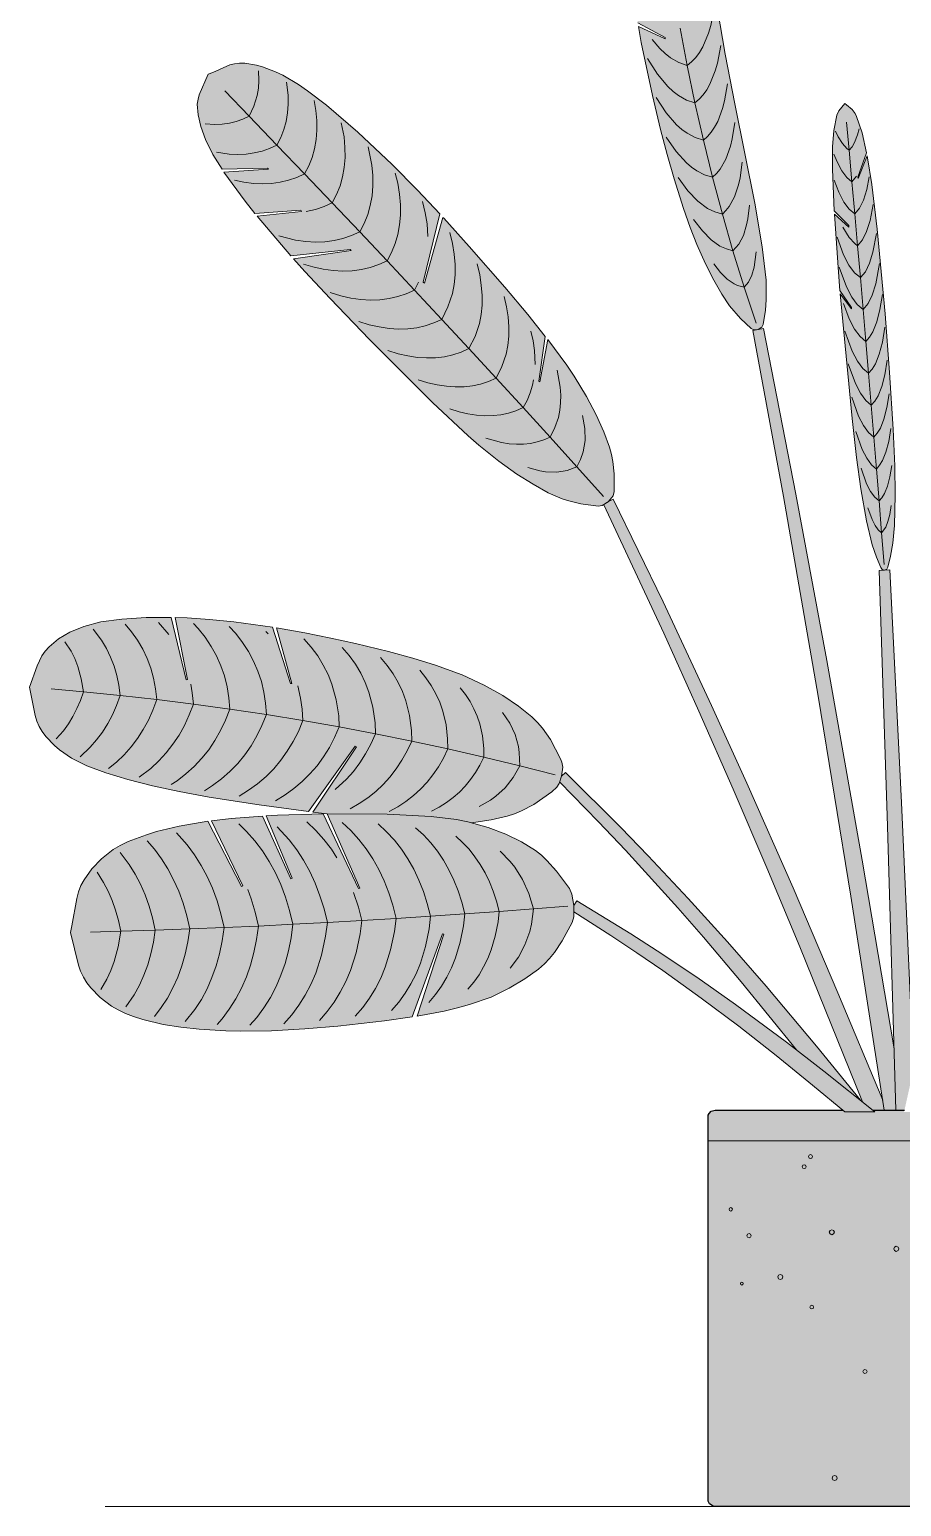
# Model space of a CAD drawing. Header units: millimetres. Extents: x -4 to 8794, y -6642 to 2653.
# Drawn here: x 5469 to 6437, y 0 to 1640 of the extents above; entities that cross this region are included whole.
import ezdxf

# ---------------------------------------------------------------- set-up
doc = ezdxf.new("R2010")
doc.units = ezdxf.units.MM
for name, color, linetype, lineweight, true_color in [('VEG-HOJAS', 117, 'Continuous', 18, 0x2e5e38), ('VEG-MACETA', 25, 'Continuous', 25, 0x745440), ('VEG-NERVIOS', 115, 'Continuous', 9, 0x528c5c), ('VEG-TEXTO', 47, 'Continuous', 18, 0x464646)]:
    doc.layers.add(name, color=color, linetype=linetype, lineweight=lineweight, true_color=true_color)
doc.layers.add('VEG-RELLENO', color=253, linetype='Continuous', true_color=0x96c896)

# ---------------------------------------------------------------- blocks, each defined once
blk = doc.blocks.new('VEG_Strelitzia_ALZADO')
at = {"layer": 'VEG-RELLENO', "true_color": 0x528f5a}
h = blk.add_hatch(color=93, dxfattribs=at)
h.dxf.hatch_style = 1
h.paths.add_polyline_path([(-282.5, 1913.2), (-268.4, 1905.2), (-262.9, 1899.9), (-257.8, 1891.4), (-253, 1880.9), (-248.3, 1868), (-243.7, 1851.8), (-234.4, 1807.4), (-201, 1612.3), (-190.4, 1557.1), (-167.9, 1447.1), (-159.7, 1398.6), (-155.6, 1361.4), (-155.3, 1339.6), (-156.3, 1328.1), (-158.8, 1312.3), (-160.2, 1309.2), (-164.3, 1306.6), (-169.2, 1306.2), (-172.2, 1307.8), (-184, 1318.9), (-196, 1332.9), (-204.6, 1345.8), (-213.5, 1361.4), (-222.7, 1379.7), (-232.3, 1401.1), (-239.8, 1419.9), (-247.3, 1441), (-257.7, 1473.8), (-265.4, 1500.9), (-272.8, 1528.8), (-281.8, 1566.3), (-294.1, 1625.4), (-297.3, 1643.1), (-267.6, 1629.2), (-267.7, 1630.8), (-298, 1647), (-306.7, 1704.4), (-311.2, 1746.8), (-313, 1770.3), (-314.3, 1799.1), (-314, 1835.8), (-312.5, 1855), (-310.1, 1870.4), (-306.9, 1882.9), (-303.1, 1893.3), (-301, 1897.6), (-296.1, 1903.5)])
at = {"layer": 'VEG-RELLENO', "true_color": 0x4f8956}
h = blk.add_hatch(color=105, dxfattribs=at)
h.dxf.hatch_style = 1
h.paths.add_polyline_path([(-775, 1590.1), (-755.9, 1598.5), (-746, 1601.8), (-740.5, 1602.5), (-734.5, 1602.3), (-721.6, 1600.1), (-707.8, 1595.9), (-692.4, 1588.9), (-683.9, 1584.2), (-674.8, 1578.5), (-654.7, 1564.2), (-626.8, 1541.6), (-596.5, 1514.6), (-557, 1476), (-518, 1435), (-536.2, 1359.2), (-535, 1358.3), (-514.5, 1431.2), (-499.2, 1414.5), (-445.8, 1353.7), (-420.3, 1323.3), (-400.8, 1299), (-407.9, 1249.5), (-406.7, 1248.7), (-398.1, 1295.5), (-377, 1267.1), (-368.8, 1254.9), (-355, 1232.3), (-344.1, 1211.8), (-335.7, 1193.1), (-329.4, 1176), (-327.3, 1167.9), (-325.8, 1160.3), (-324.4, 1146.5), (-324.2, 1126.7), (-325.5, 1122), (-330.9, 1115.5), (-337.6, 1111.2), (-342.2, 1110.5), (-361.4, 1113.2), (-374.7, 1116.3), (-382, 1118.7), (-397.5, 1125.4), (-414.2, 1134.8), (-432.5, 1146.2), (-452.4, 1160.5), (-474.4, 1178.1), (-486.3, 1188.5), (-526, 1225.8), (-595.8, 1295.7), (-639.5, 1341), (-667.7, 1371.2), (-680.3, 1385.1), (-616.5, 1394.3), (-617.3, 1395.6), (-683.3, 1388.6), (-720.9, 1432.6), (-671.5, 1437.7), (-672.3, 1439), (-723.3, 1435.6), (-742.8, 1460.7), (-757.6, 1481.5), (-708.3, 1484.6), (-709.1, 1485.9), (-759.6, 1484.6), (-769.8, 1501.1), (-774.3, 1509.6), (-778, 1517.5), (-783.2, 1531.9), (-786.2, 1545), (-787.2, 1557), (-786.4, 1562.4), (-785, 1567.3)])
at = {"layer": 'VEG-RELLENO', "true_color": 0x54925c}
h = blk.add_hatch(color=93, dxfattribs=at)
h.dxf.hatch_style = 1
h.paths.add_polyline_path([(-68, 1557.7), (-61.6, 1552.4), (-58.3, 1549), (-55.1, 1543.2), (-49, 1525.1), (-44, 1503), (-53.6, 1475.7), (-53.3, 1474.3), (-43.3, 1499.5), (-42.9, 1497.3), (-38.2, 1467.5), (-32.1, 1418), (-27.6, 1374.3), (-21.9, 1307.3), (-14.3, 1196.2), (-12.4, 1155.3), (-12, 1122.8), (-13, 1089.2), (-14.7, 1069.6), (-17.4, 1055.1), (-20.4, 1042.9), (-21.5, 1040.7), (-24, 1039.5), (-26.6, 1040.3), (-28, 1042.3), (-32.9, 1053.8), (-37.7, 1067.7), (-44.1, 1094.3), (-50.4, 1129.8), (-55.2, 1164.4), (-60.1, 1207.8), (-73.2, 1346.3), (-60.5, 1329.5), (-60.5, 1331), (-73.5, 1349.9), (-75.2, 1370.2), (-79.6, 1434.6), (-63.6, 1420.4), (-63.7, 1422), (-79.9, 1438.5), (-81.7, 1484.5), (-81.2, 1516.3), (-78.8, 1537), (-76, 1547.4), (-73.4, 1551.3)])
at = {"layer": 'VEG-RELLENO', "true_color": 0x8aad6d}
h = blk.add_hatch(color=63, dxfattribs=at)
h.dxf.hatch_style = 1
h.paths.add_polyline_path([(-24.2, 440), (-67.2, 714.6), (-97.7, 899.5), (-136.3, 1121.1), (-170.1, 1305.5), (-158.4, 1307.8), (-129.5, 1160.5), (-94.8, 976.2), (-61.7, 791.6), (-29.9, 606.7), (-13.4, 508.2), (-11.5, 440)])
h = blk.add_hatch(color=63, dxfattribs=at)
h.dxf.hatch_style = 1
h.paths.add_polyline_path([(-48.4, 449.2), (-130.2, 650.5), (-192, 796.2), (-230.2, 883.1), (-269.2, 969.6), (-335.9, 1112.1), (-332.8, 1114.6), (-325.5, 1118.2), (-283.7, 1032.8), (-242.9, 946.9), (-203, 860.6), (-163.9, 773.9), (-113, 657.8), (-51.2, 511.9), (-25.9, 450.9), (-24.2, 440), (-37.1, 440)])
h = blk.add_hatch(color=63, dxfattribs=at)
h.dxf.hatch_style = 1
h.paths.add_polyline_path([(-11.5, 440), (-20.6, 755.3), (-30, 1039.3), (-18, 1039.8), (-5.2, 781.7), (8.2, 485.1), (-1.8, 440)])
at = {"layer": 'VEG-RELLENO', "true_color": 0x4c8353}
h = blk.add_hatch(color=105, dxfattribs=at)
h.dxf.hatch_style = 1
h.paths.add_polyline_path([(-973.6, 909.6), (-962.7, 938.9), (-959.9, 944.4), (-956.3, 949.7), (-951.9, 954.5), (-941.3, 963.1), (-928.7, 970.7), (-921.4, 974.1), (-904.3, 979.7), (-883.1, 983.8), (-858, 986.3), (-844.2, 986.9), (-816.2, 987.1), (-799.7, 917.9), (-798.1, 918), (-811.8, 986.9), (-782.3, 985.5), (-765, 984.1), (-727.3, 979.6), (-703.6, 976.1), (-683.9, 913.6), (-682.3, 913.8), (-699.3, 975.4), (-667.7, 969.8), (-629.8, 962.1), (-593, 953.7), (-539.2, 939.2), (-514.9, 931.3), (-493, 923.2), (-480.2, 917.6), (-457.7, 906.1), (-438.8, 894.3), (-422.9, 882.4), (-409.5, 870.5), (-403.9, 864.2), (-399.2, 857.9), (-391.5, 845.5), (-382.2, 826.4), (-381.1, 820.8), (-382.7, 810.6), (-386.4, 800.6), (-390.1, 796.1), (-407.5, 783.3), (-420, 775.8), (-434.8, 769.1), (-443, 766.5), (-461, 762.4), (-482.7, 759), (-499.2, 762.5), (-512.9, 764.4), (-543.3, 767.1), (-593.4, 768.8), (-642.9, 768.8), (-658.9, 770.9), (-610.5, 843.5), (-611.9, 844.2), (-663.9, 771.6), (-737.3, 781.9), (-791.3, 790.6), (-837.1, 800), (-877, 810.5), (-899.8, 818.2), (-909.8, 822.2), (-918.8, 826.4), (-933.9, 835.2), (-945.8, 844.8), (-955.4, 855), (-959.5, 860.4), (-963, 866), (-965.6, 871.9), (-968.8, 884.3)])
at = {"layer": 'VEG-RELLENO', "true_color": 0x8aad6d}
h = blk.add_hatch(color=63, dxfattribs=at)
h.dxf.hatch_style = 1
h.paths.add_polyline_path([(-121.8, 507.1), (-197.2, 599), (-253.7, 664.5), (-311.8, 728.5), (-341.5, 759.9), (-385, 804.4), (-382.7, 810.6), (-378.4, 814.9), (-347.4, 784.5), (-301.6, 738.2), (-256.8, 691), (-212.8, 642.9), (-169.7, 594), (-127.4, 544.5), (-85.8, 494.4), (-50.8, 451.1)])
at = {"layer": 'VEG-RELLENO', "true_color": 0x5e9966}
h = blk.add_hatch(color=103, dxfattribs=at)
h.dxf.hatch_style = 1
h.paths.add_polyline_path([(-928.1, 637.1), (-921.1, 675), (-919.1, 682.3), (-916.4, 689.3), (-912.9, 695.8), (-904.2, 708), (-893.7, 719.1), (-887.5, 724.3), (-880.6, 729.2), (-872.8, 733.8), (-854.4, 742.1), (-832.4, 749.2), (-820.2, 752.3), (-793.9, 757.8), (-775.7, 760.7), (-738, 688.2), (-736.6, 688.9), (-771.5, 761.3), (-749.8, 763.9), (-715, 766.5), (-683.3, 696.7), (-681.9, 697.4), (-710.9, 766.7), (-679.9, 768.1), (-647.6, 768.8), (-608.3, 685.9), (-606.9, 686.6), (-642.9, 768.8), (-576.4, 768.5), (-527.6, 765.9), (-499.2, 762.5), (-486.7, 760), (-475, 757.1), (-453.9, 750.2), (-435.4, 742.1), (-419.2, 733.3), (-411.8, 728.4), (-398.9, 717.2), (-388.3, 705.3), (-373.9, 686.1), (-371.1, 679.9), (-369, 667.1), (-369, 654.7), (-370.8, 648.4), (-382, 627.9), (-390.7, 614.9), (-395.9, 608.5), (-401.8, 602.3), (-408.4, 596.5), (-423.4, 585.7), (-440.8, 575.3), (-461, 565.6), (-484.8, 557.1), (-498.3, 553.4), (-513.1, 550), (-542.9, 544.4), (-513.3, 635.3), (-514.8, 635.8), (-548.5, 543.5), (-579.5, 539), (-631.3, 533.1), (-667.8, 530.1), (-713.6, 527.9), (-739.5, 527.6), (-770.5, 528.7), (-792, 530.5), (-812.3, 533.1), (-836.8, 537.7), (-858, 543.8), (-867.1, 547.4), (-875.3, 551.3), (-882.6, 555.6), (-895.1, 565.1), (-905.4, 575.8), (-909.9, 581.5), (-913.8, 587.6), (-916.8, 594.2), (-921.1, 608.2)])
at = {"layer": 'VEG-RELLENO', "true_color": 0x8aad6d}
h = blk.add_hatch(color=63, dxfattribs=at)
h.dxf.hatch_style = 1
h.paths.add_polyline_path([(-90.3, 456.8), (-158.1, 511.7), (-199.6, 543.6), (-227.6, 564.4), (-270.1, 594.9), (-298.9, 614.6), (-327.9, 633.9), (-369.1, 660.1), (-369, 667.1), (-365.9, 672.3), (-335.8, 654.3), (-291.1, 626.4), (-247.1, 597.4), (-203.8, 567.5), (-161.1, 536.6), (-119, 504.9), (-77.5, 472.5), (-34.6, 438), (-68, 438)])
at = {"layer": 'VEG-RELLENO', "true_color": 0xc6c4be}
h = blk.add_hatch(color=9, dxfattribs=at)
h.dxf.hatch_style = 1
h.paths.add_polyline_path([(220, 7.2), (219.1, 4.2), (217.1, 1.8), (215.1, 0.6), (212, 0), (-212, 0), (-215.1, 0.6), (-217.7, 2.3), (-219.4, 4.9), (-220, 8), (-220, 432), (-219.4, 435.1), (-217.7, 437.7), (-215.1, 439.4), (-212, 440), (-70.4, 440), (-68, 438), (-34.6, 438), (-37.1, 440), (-1.8, 440), (-2.3, 438), (19.9, 438), (20.3, 440), (37.1, 440), (34.6, 438), (68, 438), (70.4, 440), (212, 440), (215.1, 439.4), (217.7, 437.7), (219.4, 435.1), (220, 432)])
at = {"layer": 'VEG-HOJAS'}
for points in [[(-229.5, 1780.1), (-201, 1612.3), (-190.4, 1557.1), (-167.9, 1447.1), (-159.7, 1398.6), (-155.6, 1361.4), (-155.3, 1339.6), (-156.3, 1328.1), (-158.8, 1312.3), (-160.2, 1309.2), (-164.3, 1306.6), (-169.2, 1306.2), (-172.2, 1307.8), (-184, 1318.9), (-196, 1332.9), (-204.6, 1345.8), (-213.5, 1361.4), (-222.7, 1379.7), (-232.3, 1401.1), (-239.8, 1419.9), (-247.3, 1441), (-257.7, 1473.8), (-265.4, 1500.9), (-272.8, 1528.8), (-281.8, 1566.3), (-294.1, 1625.4), (-297.3, 1643.1), (-267.6, 1629.2), (-267.7, 1630.8), (-298, 1647)], [(-24.2, 440), (-61.3, 677.6), (-97.7, 899.5), (-136.3, 1121.1), (-170.1, 1305.5), (-158.4, 1307.8), (-122.4, 1123.7), (-88.1, 939.3), (-48.8, 717.7), (-13.4, 508.2)], [(-332.8, 1114.6), (-325.5, 1118.2), (-270, 1004.2), (-216.2, 889.4), (-176.8, 802.9), (-125.6, 686.9), (-75.7, 570.4), (-25.9, 450.9)], [(-48.4, 449.2), (-118.1, 621.3), (-154.7, 708.9), (-192, 796.2), (-230.2, 883.1), (-269.2, 969.6), (-335.9, 1112.1)], [(-11.5, 440), (-20.6, 755.3), (-30, 1039.3), (-18, 1039.8), (-5.2, 781.7), (8.2, 485.1)], [(-642.9, 768.8), (-658.9, 770.9), (-610.5, 843.5), (-611.9, 844.2), (-663.9, 771.6), (-718.5, 779.1), (-774, 787.6), (-807.3, 793.6), (-837.1, 800), (-864.4, 806.9), (-888.8, 814.3), (-909.8, 822.2), (-926.8, 830.7), (-940.2, 839.9), (-945.8, 844.8), (-955.4, 855), (-959.5, 860.4), (-963, 866), (-965.6, 871.9), (-967.4, 878), (-973.6, 909.6), (-965, 933.1), (-959.9, 944.4), (-956.3, 949.7), (-951.9, 954.5), (-941.3, 963.1), (-928.7, 970.7), (-913.3, 977.1), (-894.2, 982), (-871, 985.2), (-844.2, 986.9), (-816.2, 987.1), (-799.7, 917.9), (-798.1, 918), (-811.8, 986.9), (-798.6, 986.5), (-773.6, 984.8), (-746.6, 982.1), (-703.6, 976.1), (-683.9, 913.6), (-682.3, 913.8), (-699.3, 975.4), (-667.7, 969.8), (-639.1, 964.1), (-611.5, 958), (-574.7, 949.1), (-547.9, 941.7), (-522.6, 933.9), (-493, 923.2), (-468.5, 911.9), (-447.9, 900.2), (-430.5, 888.4), (-415.8, 876.5), (-409.5, 870.5), (-403.9, 864.2), (-395, 851.6), (-383.8, 830.1), (-382.2, 826.4), (-381.1, 820.8), (-382.7, 810.6), (-385.5, 802.7), (-387.9, 798.5), (-393.3, 793.5), (-413.4, 779.5), (-427.1, 772.2), (-434.8, 769.1), (-443, 766.5), (-461, 762.4), (-482.7, 759)], [(-121.8, 507.1), (-183.3, 582.5), (-225.2, 631.9), (-253.7, 664.5), (-311.8, 728.5), (-341.5, 759.9), (-385, 804.4)], [(-382.7, 810.6), (-378.4, 814.9), (-316.8, 753.7), (-286.6, 722.5), (-242, 675), (-198.3, 626.7), (-155.5, 577.6), (-99.6, 511.1), (-50.8, 451.1)], [(-369, 667.1), (-365.9, 672.3), (-305.9, 635.8), (-276.4, 616.9), (-232.6, 587.6), (-189.5, 557.3), (-133, 515.6), (-91.3, 483.4), (-34.6, 438), (-68, 438), (-103.8, 467.9), (-144.4, 500.8), (-185.7, 533.1), (-227.6, 564.4), (-270.1, 594.9), (-298.9, 614.6), (-327.9, 633.9), (-369.1, 660.1)]]:
    blk.add_lwpolyline(points, dxfattribs=at)
for points in [[(-770.1, 1591.9), (-751.1, 1600.4), (-746, 1601.8), (-740.5, 1602.5), (-734.5, 1602.3), (-721.6, 1600.1), (-714.9, 1598.3), (-700.3, 1592.8), (-692.4, 1588.9), (-674.8, 1578.5), (-665, 1571.8), (-643.9, 1555.8), (-608.9, 1525.9), (-570.8, 1490), (-542.7, 1461.3), (-518, 1435), (-536.2, 1359.2), (-535, 1358.3), (-514.5, 1431.2), (-513.6, 1430.2), (-485.3, 1398.9), (-445.8, 1353.7), (-420.3, 1323.3), (-400.8, 1299), (-407.9, 1249.5), (-406.7, 1248.7), (-398.1, 1295.5), (-377, 1267.1), (-368.8, 1254.9), (-355, 1232.3), (-344.1, 1211.8), (-335.7, 1193.1), (-329.4, 1176), (-327.3, 1167.9), (-325.8, 1160.3), (-324.4, 1146.5), (-324.2, 1126.7), (-325.5, 1122), (-330.9, 1115.5), (-337.6, 1111.2), (-342.2, 1110.5), (-361.4, 1113.2), (-374.7, 1116.3), (-382, 1118.7), (-397.5, 1125.4), (-414.2, 1134.8), (-432.5, 1146.2), (-452.4, 1160.5), (-474.4, 1178.1), (-486.3, 1188.5), (-526, 1225.8), (-595.8, 1295.7), (-639.5, 1341), (-667.7, 1371.2), (-680.3, 1385.1), (-616.5, 1394.3), (-617.3, 1395.6), (-683.3, 1388.6), (-720.9, 1432.6), (-671.5, 1437.7), (-672.3, 1439), (-723.3, 1435.6), (-734.1, 1449.2), (-757.6, 1481.5), (-708.3, 1484.6), (-709.1, 1485.9), (-759.6, 1484.6), (-769.8, 1501.1), (-778, 1517.5), (-783.2, 1531.9), (-786.2, 1545), (-787.2, 1557), (-786.4, 1562.4), (-785, 1567.3), (-775, 1590.1)], [(-66.4, 1556.1), (-59.9, 1550.9), (-56.7, 1546.5), (-55.1, 1543.2), (-49, 1525.1), (-44, 1503), (-53.6, 1475.7), (-53.3, 1474.3), (-43.3, 1499.5), (-42.9, 1497.3), (-38.2, 1467.5), (-32.1, 1418), (-23.2, 1324.2), (-18.3, 1259), (-14.3, 1196.2), (-12.4, 1155.3), (-12, 1122.8), (-13, 1089.2), (-14.7, 1069.6), (-17.4, 1055.1), (-20.4, 1042.9), (-21.5, 1040.7), (-24, 1039.5), (-26.6, 1040.3), (-28, 1042.3), (-32.9, 1053.8), (-37.7, 1067.7), (-44.1, 1094.3), (-50.4, 1129.8), (-55.2, 1164.4), (-60.1, 1207.8), (-73.2, 1346.3), (-60.5, 1329.5), (-60.5, 1331), (-73.5, 1349.9), (-75.2, 1370.2), (-79.6, 1434.6), (-63.6, 1420.4), (-63.7, 1422), (-79.9, 1438.5), (-81.7, 1484.5), (-81.6, 1509.6), (-80.2, 1527.6), (-77.1, 1544.6), (-74.7, 1549.6), (-68, 1557.7)], [(-926.5, 644.5), (-921.1, 675), (-919.1, 682.3), (-916.4, 689.3), (-912.9, 695.8), (-904.2, 708), (-893.7, 719.1), (-880.6, 729.2), (-872.8, 733.8), (-864.1, 738.1), (-843.8, 745.8), (-832.4, 749.2), (-807.4, 755.2), (-775.7, 760.7), (-738, 688.2), (-736.6, 688.9), (-771.5, 761.3), (-749.8, 763.9), (-715, 766.5), (-683.3, 696.7), (-681.9, 697.4), (-710.9, 766.7), (-698, 767.4), (-647.6, 768.8), (-608.3, 685.9), (-606.9, 686.6), (-642.9, 768.8), (-576.4, 768.5), (-527.6, 765.9), (-499.2, 762.5), (-486.7, 760), (-464.1, 753.8), (-444.4, 746.3), (-427.1, 737.8), (-411.8, 728.4), (-405.1, 723), (-398.9, 717.2), (-388.3, 705.3), (-373.9, 686.1), (-371.1, 679.9), (-369, 667.1), (-369, 654.7), (-370.8, 648.4), (-382, 627.9), (-390.7, 614.9), (-395.9, 608.5), (-401.8, 602.3), (-408.4, 596.5), (-423.4, 585.7), (-440.8, 575.3), (-461, 565.6), (-484.8, 557.1), (-498.3, 553.4), (-513.1, 550), (-542.9, 544.4), (-513.3, 635.3), (-514.8, 635.8), (-548.5, 543.5), (-579.5, 539), (-631.3, 533.1), (-667.8, 530.1), (-704.7, 528.2), (-739.5, 527.6), (-755.4, 527.9), (-785, 529.8), (-805.7, 532.2), (-825, 535.2), (-847.9, 540.6), (-858, 543.8), (-867.1, 547.4), (-875.3, 551.3), (-882.6, 555.6), (-895.1, 565.1), (-905.4, 575.8), (-909.9, 581.5), (-913.8, 587.6), (-916.8, 594.2), (-919.2, 601), (-928.1, 637.1)]]:
    blk.add_lwpolyline(points, close=True, dxfattribs=at)
at = {"layer": 'VEG-MACETA'}
for points in [[(70.4, 440), (212, 440), (216.4, 438.7), (218.7, 436.4), (219.7, 434.3), (220, 8), (218.7, 3.6), (215.8, 0.9), (212, 0), (-214.3, 0.3), (-218.2, 2.9), (-219.7, 5.7), (-220, 8), (-219.7, 434.3), (-218.7, 436.4), (-216.4, 438.7), (-212, 440), (-70.4, 440)], [(-37.1, 440), (-1.8, 440)]]:
    blk.add_lwpolyline(points, dxfattribs=at)
at = {"layer": 'VEG-MACETA', "lineweight": 9}
blk.add_lwpolyline([(-220, 406), (220, 406)], dxfattribs=at)
for points in [[(-111.1, 377.2), (-111.7, 375.7), (-113.2, 375.1), (-114.7, 375.7), (-115.4, 377.2), (-114.7, 378.8), (-113.2, 379.4), (-111.7, 378.8)], [(-104.1, 388.4), (-104.7, 386.8), (-106.3, 386.2), (-107.8, 386.8), (-108.5, 388.4), (-107.8, 389.9), (-106.3, 390.6), (-104.7, 389.9)], [(-192.8, 329.9), (-193.4, 328.5), (-194.7, 328), (-196.1, 328.5), (-196.6, 329.9), (-196.1, 331.2), (-194.7, 331.8), (-193.4, 331.2)], [(-172, 300.5), (-172.7, 298.9), (-174.4, 298.2), (-176.1, 298.9), (-176.8, 300.5), (-176.1, 302.2), (-174.4, 302.9), (-172.7, 302.2)], [(-79.6, 304.5), (-80.5, 302.5), (-82.4, 301.6), (-84.4, 302.5), (-85.3, 304.5), (-84.4, 306.4), (-82.4, 307.3), (-80.5, 306.4)], [(-8.1, 286), (-8.9, 284), (-10.9, 283.1), (-12.9, 284), (-13.7, 286), (-12.9, 288), (-10.9, 288.8), (-8.9, 288)], [(-180.8, 247.4), (-181.2, 246.3), (-182.3, 245.8), (-183.4, 246.3), (-183.9, 247.4), (-183.4, 248.5), (-182.3, 248.9), (-181.2, 248.5)], [(-137, 254.9), (-137.8, 252.9), (-139.8, 252.1), (-141.7, 252.9), (-142.6, 254.9), (-141.7, 256.9), (-139.8, 257.7), (-137.8, 256.9)], [(-102.8, 221.4), (-103.4, 219.9), (-104.8, 219.3), (-106.3, 219.9), (-106.9, 221.4), (-106.3, 222.8), (-104.8, 223.4), (-103.4, 222.8)], [(-43.3, 149.8), (-44, 148.2), (-45.7, 147.5), (-47.3, 148.2), (-48, 149.8), (-47.3, 151.5), (-45.7, 152.2), (-44, 151.5)], [(-76.7, 31.5), (-77.5, 29.5), (-79.5, 28.7), (-81.5, 29.5), (-82.3, 31.5), (-81.5, 33.5), (-79.5, 34.3), (-77.5, 33.5)]]:
    blk.add_lwpolyline(points, close=True, dxfattribs=at)
at = {"layer": 'VEG-NERVIOS'}
for points in [[(-243.2, 1599.8), (-238.3, 1603.8), (-233.7, 1608.6), (-229.6, 1614.2), (-225.9, 1620.5), (-219.5, 1635.5), (-216.9, 1644.2), (-212.7, 1663.8)], [(-243.2, 1599.8), (-251, 1641.4)], [(-243.2, 1599.8), (-252.5, 1603.1), (-261.6, 1608.3), (-267.6, 1613), (-273.5, 1618.7), (-281.9, 1628.8)], [(-234.6, 1558.3), (-243.8, 1561.4), (-252.9, 1566.3), (-258.9, 1570.9), (-264.8, 1576.4), (-276.3, 1590.1), (-287.4, 1607.7)], [(-234.6, 1558.3), (-229.8, 1562.3), (-225.4, 1567.2), (-221.5, 1572.7), (-217.9, 1579), (-212, 1593.9), (-209.5, 1602.5), (-205.8, 1621.8)], [(-729.7, 1543.5), (-724.5, 1554.6), (-720.8, 1566.3), (-719.4, 1574.5), (-718.8, 1583), (-719.1, 1593.8)], [(-234.6, 1558.3), (-243.2, 1599.8)], [(-698.8, 1511.5), (-694.5, 1519.9), (-691.1, 1528.6), (-688.6, 1537.6), (-687, 1547.1), (-686.2, 1556.8), (-686.4, 1567), (-688, 1581.2)], [(-225.2, 1517), (-220.6, 1521), (-216.4, 1525.8), (-212.7, 1531.3), (-209.3, 1537.5), (-203.8, 1552.2), (-201.6, 1560.6), (-198.3, 1579.5)], [(-729.7, 1543.5), (-756.8, 1571.5)], [(-668.1, 1479.5), (-663.5, 1488.4), (-659.8, 1497.7), (-657, 1507.4), (-655.3, 1517.5), (-654.4, 1527.9), (-654.6, 1538.8), (-655.6, 1550), (-657.5, 1560.8)], [(-225.2, 1517), (-234.2, 1519.8), (-243.2, 1524.5), (-249.1, 1528.8), (-255, 1534), (-266.5, 1547.3), (-277.7, 1564.2)], [(-225.2, 1517), (-234.6, 1558.3)], [(-729.7, 1543.5), (-736.7, 1540.2), (-744, 1537.6), (-751.6, 1535.7), (-759.5, 1534.6), (-767.6, 1534.3), (-778.4, 1535)], [(-698.8, 1511.5), (-729.7, 1543.5)], [(-637.4, 1447.4), (-632.6, 1456.6), (-628.7, 1466.2), (-625.9, 1476.3), (-624, 1486.7), (-623.1, 1497.6), (-623.2, 1508.8), (-624.3, 1520.5), (-627.3, 1536.3)], [(-215, 1475.8), (-210.7, 1479.8), (-206.7, 1484.5), (-200.1, 1495.9), (-195, 1510.1), (-193.1, 1518.3), (-190.3, 1536.6)], [(-63.3, 1505.9), (-65.9, 1507.7), (-70.8, 1513), (-75.5, 1520.6), (-78.4, 1526.9)], [(-63.3, 1505.9), (-66.2, 1536.9)], [(-63.3, 1505.9), (-60.1, 1509.5), (-57.2, 1514.3), (-54, 1522.7), (-52.2, 1529.4)], [(-698.8, 1511.5), (-706.9, 1507.8), (-715.3, 1504.8), (-724, 1502.7), (-733, 1501.5), (-742.3, 1501.1), (-752, 1501.5), (-765.9, 1503.6)], [(-668.1, 1479.5), (-698.8, 1511.5)], [(-606.9, 1415.1), (-601.9, 1424.5), (-598, 1434.3), (-595.1, 1444.5), (-593.1, 1455), (-592.2, 1466.1), (-592.3, 1477.5), (-593.3, 1489.3), (-597.3, 1509.5)], [(-215, 1475.8), (-223.8, 1478.4), (-232.5, 1482.8), (-238.3, 1486.8), (-244, 1491.7), (-255.3, 1504.2), (-266.4, 1520.3)], [(-215, 1475.8), (-225.2, 1517)], [(-204, 1434.9), (-200.1, 1438.7), (-196.5, 1443.2), (-190.5, 1454), (-186, 1467.4), (-184.3, 1475.1), (-182, 1492.3)], [(-60.2, 1470.5), (-65.9, 1475.3), (-71.4, 1482.7), (-76.7, 1492.8), (-80.2, 1501.5)], [(-60.2, 1470.5), (-63.3, 1505.9)], [(-668.1, 1479.5), (-676.8, 1475.5), (-685.8, 1472.3), (-695.1, 1470.1), (-704.7, 1468.8), (-714.7, 1468.4), (-725, 1468.9), (-735.6, 1470.3), (-746, 1472.5)], [(-637.4, 1447.4), (-668.1, 1479.5)], [(-576.4, 1382.8), (-571.4, 1392.2), (-567.5, 1402), (-564.5, 1412.1), (-562.5, 1422.7), (-561.6, 1433.7), (-561.6, 1445.2), (-562.6, 1457), (-564.7, 1469.3), (-567.3, 1480.4)], [(-204, 1434.9), (-215, 1475.8)], [(-60.2, 1470.5), (-55, 1476.8)], [(-57, 1435.1), (-51.8, 1441.3), (-47.4, 1450.2), (-43.7, 1462), (-40.9, 1476.2)], [(-204, 1434.9), (-212.3, 1437.2), (-220.6, 1441.1), (-231.5, 1449.3), (-242.3, 1460.8), (-253, 1475.6)], [(-57, 1435.1), (-63.2, 1440.2), (-69, 1448.2), (-74.7, 1459), (-79.9, 1472.4)], [(-57, 1435.1), (-60.2, 1470.5)], [(-637.4, 1447.4), (-646.4, 1443.2), (-655.8, 1440), (-666.2, 1437.6)], [(-606.9, 1415.1), (-637.4, 1447.4)], [(-531.1, 1409.9), (-532.1, 1423.9), (-534.1, 1436.1), (-537.1, 1448.7)], [(-192.3, 1394.2), (-185.8, 1401.6), (-180.7, 1411.2), (-177.1, 1423), (-175.7, 1429.7), (-174.1, 1444.9)], [(-53.9, 1399.7), (-48.5, 1406.1), (-43.9, 1415.4), (-40.1, 1427.6), (-36.7, 1445.4)], [(-192.3, 1394.2), (-199.6, 1396.1), (-206.9, 1399.3), (-216.6, 1406.3), (-226.3, 1416.2), (-236, 1428.9)], [(-192.3, 1394.2), (-204, 1434.9)], [(-53.9, 1399.7), (-57, 1435.1)], [(-606.9, 1415.1), (-616, 1410.9), (-625.5, 1407.7), (-635.3, 1405.4), (-645.5, 1404.1), (-656, 1403.7), (-666.8, 1404.3), (-678, 1405.9), (-696.8, 1410.5)], [(-576.4, 1382.8), (-606.9, 1415.1)], [(-515.7, 1317.9), (-508.9, 1331.8), (-503.9, 1346.5), (-502, 1356.8), (-501, 1367.5), (-500.9, 1378.7), (-501.9, 1390.2), (-503.8, 1402.2), (-506.7, 1414.5)], [(-53.9, 1399.7), (-57.1, 1402), (-63.4, 1408.8), (-70.2, 1420.3)], [(-50.8, 1364.3), (-45.3, 1370.8), (-40.7, 1380.2), (-36.8, 1392.6), (-32.9, 1413.4)], [(-179.8, 1353.7), (-192.3, 1394.2)], [(-50.8, 1364.3), (-57.3, 1369.7), (-63.5, 1378.1), (-69.4, 1389.5), (-76.7, 1409.2)], [(-50.8, 1364.3), (-53.9, 1399.7)], [(-576.4, 1382.8), (-585.6, 1378.7), (-595.1, 1375.4), (-604.9, 1373.2), (-615.1, 1371.9), (-625.6, 1371.6), (-636.4, 1372.2), (-647.6, 1373.8), (-659.1, 1376.3), (-669.2, 1379.3)], [(-546, 1350.4), (-576.4, 1382.8)], [(-485.5, 1285.4), (-478.8, 1298.9), (-474, 1313.2), (-472, 1323.2), (-471, 1333.7), (-470.9, 1344.6), (-471.8, 1355.9), (-473.6, 1367.5), (-476.4, 1379.6)], [(-179.8, 1353.7), (-187.3, 1355.6), (-191, 1357.4), (-198.6, 1362.6), (-206.2, 1369.9), (-213.7, 1379.5)], [(-179.8, 1353.7), (-175, 1359.4), (-171.2, 1366.9), (-168.6, 1376), (-166.7, 1392.8)], [(-47.8, 1328.9), (-42.3, 1335.4), (-37.6, 1344.8), (-33.7, 1357.2), (-29.5, 1380.1)], [(-47.8, 1328.9), (-54.2, 1334.3), (-60.4, 1342.7), (-66.3, 1354.2), (-74.3, 1375.8)], [(-47.8, 1328.9), (-50.8, 1364.3)], [(-546, 1350.4), (-555.1, 1346.3), (-564.6, 1343.2), (-574.3, 1341), (-584.4, 1339.7), (-594.8, 1339.4), (-605.6, 1340), (-616.6, 1341.6), (-628, 1344.2), (-639.7, 1347.7)], [(-546, 1350.4), (-541.4, 1359.1)], [(-515.7, 1317.9), (-546, 1350.4)], [(-166.7, 1313.8), (-179.8, 1353.7)], [(-44.7, 1293.5), (-40.6, 1298.1), (-36.9, 1304.2), (-32.6, 1315.1), (-29.1, 1328.8), (-26.4, 1345.5)], [(-455.4, 1252.7), (-448.9, 1265.7), (-444.2, 1279.4), (-442.3, 1289.1), (-441.3, 1299.2), (-441.2, 1309.7), (-442, 1320.6), (-443.7, 1331.8), (-446.4, 1343.4)], [(-44.7, 1293.5), (-51.1, 1298.9), (-57.3, 1307.2), (-63.1, 1318.6), (-69.5, 1335.6)], [(-44.7, 1293.5), (-47.8, 1328.9)], [(-515.7, 1317.9), (-524.7, 1313.9), (-534, 1310.8), (-543.6, 1308.7), (-553.5, 1307.5), (-563.8, 1307.2), (-574.3, 1307.9), (-585.2, 1309.5), (-596.4, 1312), (-607.9, 1315.5)], [(-485.5, 1285.4), (-515.7, 1317.9)], [(-412, 1267.9), (-412.6, 1283.5), (-414.2, 1294), (-416.7, 1304.9)], [(-41.7, 1258.1), (-48, 1263.4), (-54.1, 1271.6), (-59.8, 1282.8), (-67.9, 1305)], [(-41.7, 1258.1), (-37.7, 1262.6), (-34, 1268.6), (-29.8, 1279.3), (-26.4, 1292.8), (-23.7, 1309.2)], [(-485.5, 1285.4), (-494.3, 1281.5), (-503.4, 1278.5), (-512.8, 1276.4), (-522.5, 1275.3), (-532.5, 1275.1), (-542.8, 1275.7), (-553.4, 1277.3), (-564.3, 1279.8), (-575.5, 1283.2)], [(-455.4, 1252.7), (-485.5, 1285.4)], [(-41.7, 1258.1), (-44.7, 1293.5)], [(-38.8, 1222.7), (-44.9, 1227.8), (-50.8, 1235.9), (-56.4, 1246.8), (-64.3, 1268.5)], [(-38.8, 1222.7), (-34.8, 1227.1), (-31.2, 1233), (-27.1, 1243.4), (-23.7, 1256.5), (-21.1, 1272.5)], [(-455.4, 1252.7), (-463.9, 1249), (-472.6, 1246.1), (-481.7, 1244.2), (-491, 1243.1), (-500.7, 1242.9), (-510.6, 1243.6), (-520.8, 1245.2), (-531.3, 1247.6), (-542.1, 1250.9)], [(-425.4, 1220), (-455.4, 1252.7)], [(-425.4, 1220), (-421, 1227.9), (-417.5, 1236.3), (-414.8, 1245), (-413.7, 1250.8)], [(-395.5, 1187.1), (-390.1, 1197.7), (-386.2, 1209), (-384.5, 1217), (-383.7, 1225.2), (-383.5, 1233.8), (-384.1, 1242.7), (-387.6, 1261.5)], [(-38.8, 1222.7), (-41.7, 1258.1)], [(-35.9, 1187.3), (-41.8, 1192.2), (-47.4, 1200), (-52.8, 1210.5), (-60.4, 1231.4)], [(-35.9, 1187.3), (-32, 1191.5), (-28.5, 1197.2), (-24.6, 1207.2), (-21.3, 1219.9), (-18.8, 1235.3)], [(-425.4, 1220), (-433.3, 1216.5), (-441.6, 1213.8), (-450, 1212), (-458.8, 1211.1), (-467.8, 1210.9), (-477.1, 1211.6), (-486.7, 1213.1), (-496.5, 1215.4), (-506.6, 1218.5)], [(-395.5, 1187.1), (-425.4, 1220)], [(-35.9, 1187.3), (-38.8, 1222.7)], [(-365.7, 1154.2), (-361.5, 1162.3), (-358.5, 1170.9), (-356.5, 1183.3), (-356.9, 1196.7), (-359.5, 1211.1)], [(-395.5, 1187.1), (-402.5, 1184.1), (-409.7, 1181.8), (-417.1, 1180.2), (-424.8, 1179.4), (-432.7, 1179.3), (-440.8, 1179.9), (-449.2, 1181.3), (-466.7, 1186.1)], [(-365.7, 1154.2), (-395.5, 1187.1)], [(-33, 1151.8), (-38.5, 1156.5), (-43.8, 1163.8), (-48.8, 1173.6), (-55.9, 1193.3)], [(-33, 1151.8), (-35.9, 1187.3)], [(-33, 1151.8), (-29.4, 1155.9), (-26.1, 1161.1), (-22.4, 1170.5), (-19.3, 1182.4), (-17, 1196.8)], [(-365.7, 1154.2), (-376.5, 1150.2), (-388.1, 1148.4), (-400.4, 1148.8), (-406.8, 1149.8), (-420.1, 1153.6)], [(-336.2, 1121.4), (-365.7, 1154.2)], [(-30.1, 1116.4), (-34.9, 1120.5), (-39.6, 1126.9), (-44, 1135.5), (-50.1, 1152.7)], [(-30.1, 1116.4), (-33, 1151.8)], [(-30.1, 1116.4), (-26.9, 1119.9), (-24.1, 1124.6), (-20.8, 1132.8), (-18.1, 1143.2), (-16, 1155.8)], [(-27.3, 1081), (-30.1, 1116.4)], [(-27.3, 1081), (-31, 1084.1), (-34.5, 1089), (-37.8, 1095.6), (-42.6, 1108.8)], [(-27.3, 1081), (-22.7, 1087.2), (-20.2, 1093.5), (-18.1, 1101.4), (-16.5, 1111.1)], [(-24.5, 1045.9), (-27.3, 1081)], [(-873, 900.5), (-874.4, 911.7), (-876.7, 922.5), (-879.7, 932.9), (-883.5, 942.8), (-888.2, 952.4), (-893.7, 961.6), (-903, 973.8)], [(-832.3, 895.9), (-833.6, 907.9), (-835.9, 919.5), (-839, 930.6), (-843, 941.4), (-847.8, 951.7), (-853.6, 961.6), (-860.3, 971), (-867.5, 979.7)], [(-818.9, 968), (-830.2, 981.4)], [(-751, 885.2), (-752.1, 897.9), (-754.2, 910.1), (-757.1, 922), (-761.1, 933.4), (-765.9, 944.3), (-771.7, 954.9), (-778.5, 965), (-786.2, 974.7), (-791.6, 980.3)], [(-710.4, 879.1), (-711.4, 891.8), (-713.3, 904.1), (-716.1, 916), (-719.9, 927.4), (-724.7, 938.5), (-730.3, 949.1), (-737, 959.3), (-744.6, 969.1), (-751.8, 976.9)], [(-708.6, 968.7), (-711.1, 971.4)], [(-913.8, 904.5), (-916.2, 919), (-920, 932.7), (-923.4, 941.3), (-927.5, 949.6), (-934.3, 960.1)], [(-629.6, 865.4), (-630.2, 877.8), (-633, 895.7), (-637.7, 912.8), (-642, 923.7), (-647.3, 934.2), (-653.5, 944.3), (-660.7, 954), (-668.9, 963.3)], [(-589.3, 857.8), (-589.8, 869.9), (-592.3, 887.4), (-596.6, 904.1), (-600.7, 914.8), (-605.7, 925.1), (-611.7, 935.1), (-618.6, 944.6), (-626.4, 953.8)], [(-549.1, 849.7), (-549.4, 861.4), (-551.6, 878.2), (-555.6, 894.4), (-559.4, 904.7), (-564.1, 914.7), (-569.7, 924.4), (-576.2, 933.7), (-583.7, 942.6)], [(-509, 841.1), (-509.2, 852.1), (-511, 867.9), (-514.6, 883.1), (-518, 892.8), (-522.3, 902.2), (-527.4, 911.3), (-533.4, 920.1), (-540.2, 928.6)], [(-913.8, 904.5), (-949.7, 907.7)], [(-913.8, 904.5), (-917.1, 894.9), (-920.9, 885.8), (-925.3, 877.1), (-930.3, 868.9), (-936, 861.2), (-944.1, 852.1)], [(-873, 900.5), (-913.8, 904.5)], [(-791.6, 890.8), (-792.9, 903.3), (-794.6, 912.8)], [(-670, 872.5), (-670.8, 885.1), (-672.5, 897.3), (-675.7, 910.9)], [(-469, 832), (-469.1, 841.6), (-470.5, 855.5), (-473.4, 868.8), (-476.3, 877.4), (-480, 885.7), (-484.3, 893.7), (-489.4, 901.5), (-495.3, 909)], [(-873, 900.5), (-876.9, 889.4), (-881.4, 879), (-886.6, 869.1), (-892.5, 859.8), (-899, 851), (-906.2, 842.8), (-917.4, 832.4)], [(-832.3, 895.9), (-836.5, 884.1), (-841.5, 873), (-847.2, 862.5), (-853.6, 852.6), (-860.7, 843.3), (-868.5, 834.6), (-877, 826.5), (-885.8, 819.4)], [(-832.3, 895.9), (-873, 900.5)], [(-791.6, 890.8), (-796.2, 878.7), (-801.5, 867.2), (-807.5, 856.3), (-814.3, 846.2), (-821.8, 836.6), (-830, 827.7), (-838.9, 819.4), (-851.8, 809.5)], [(-791.6, 890.8), (-832.3, 895.9)], [(-751, 885.2), (-791.6, 890.8)], [(-751, 885.2), (-755.8, 872.9), (-761.3, 861.4), (-767.6, 850.4), (-774.6, 840.2), (-782.3, 830.6), (-790.7, 821.7), (-799.9, 813.4), (-809.7, 805.7), (-816.3, 801.4)], [(-710.4, 879.1), (-715.4, 866.9), (-721.1, 855.4), (-727.5, 844.5), (-734.6, 834.4), (-742.4, 824.9), (-751, 816), (-760.2, 807.8), (-770.2, 800.3), (-779.3, 794.4)], [(-710.4, 879.1), (-751, 885.2)], [(-670, 872.5), (-675, 860.5), (-680.8, 849.1), (-687.3, 838.4), (-694.5, 828.4), (-702.4, 819.1), (-710.9, 810.4), (-720.2, 802.4), (-730.2, 795.1), (-740.9, 788.4)], [(-670, 872.5), (-710.4, 879.1)], [(-629.6, 865.4), (-670, 872.5)], [(-429.2, 822.4), (-429.6, 836.9), (-430.6, 843.9), (-434.3, 857.2), (-440.2, 869.8), (-448.4, 881.5)], [(-629.6, 865.4), (-634.7, 853.6), (-640.5, 842.5), (-647, 832.1), (-654.2, 822.4), (-662.1, 813.3), (-670.7, 804.9), (-679.9, 797.1), (-689.8, 790), (-700.4, 783.5)], [(-589.3, 857.8), (-594.4, 846.4), (-600.3, 835.6), (-606.7, 825.5), (-613.9, 816.1), (-621.7, 807.3), (-634.2, 795.9)], [(-589.3, 857.8), (-629.6, 865.4)], [(-549.1, 849.7), (-589.3, 857.8)], [(-549.1, 849.7), (-554.2, 838.8), (-559.9, 828.5), (-566.3, 818.8), (-573.3, 809.8), (-580.9, 801.5), (-589.1, 793.8), (-598, 786.7), (-607.5, 780.3), (-617.6, 774.5)], [(-509, 841.1), (-513.9, 830.9), (-519.4, 821.3), (-525.5, 812.4), (-532.1, 804), (-539.4, 796.3), (-547.2, 789.2), (-555.6, 782.7), (-564.6, 776.8), (-574.2, 771.5)], [(-509, 841.1), (-549.1, 849.7)], [(-469, 832), (-509, 841.1)], [(-469, 832), (-473.4, 823.1), (-478.4, 814.8), (-483.8, 807), (-489.7, 799.8), (-496.2, 793.1), (-503.1, 787), (-510.6, 781.4), (-518.5, 776.3), (-527, 771.8)], [(-429.2, 822.4), (-436.5, 809.4), (-445.3, 798), (-455.7, 788.4), (-461.5, 784.2), (-474.2, 777)], [(-429.2, 822.4), (-469, 832)], [(-389.8, 812.4), (-429.2, 822.4)], [(-681, 646.3), (-684.7, 661.7), (-689.2, 676.4), (-694.4, 690.4), (-700.5, 703.6), (-707.3, 716.1), (-714.9, 728), (-723.3, 739), (-732.5, 749.4), (-741.2, 757.9)], [(-642.8, 648.3), (-646.5, 663.6), (-651, 678.1), (-656.3, 691.9), (-662.4, 705.1), (-669.2, 717.5), (-676.8, 729.1), (-685.1, 740.1), (-698.7, 754.6)], [(-632.1, 720.3), (-638.3, 729.8), (-646.6, 740.6), (-655.6, 750.6), (-665.4, 760)], [(-566.4, 652.8), (-570.1, 667.4), (-574.5, 681.3), (-579.7, 694.6), (-585.6, 707.1), (-592.3, 719), (-599.6, 730.1), (-607.8, 740.6), (-616.6, 750.3), (-626.2, 759.4)], [(-528.2, 655.2), (-531.8, 669.3), (-536.1, 682.7), (-541.2, 695.4), (-546.9, 707.5), (-553.4, 718.9), (-560.5, 729.6), (-568.4, 739.6), (-577, 749), (-586.2, 757.7)], [(-795.7, 641.2), (-799, 655.9), (-803.1, 669.9), (-807.9, 683.2), (-813.5, 695.8), (-819.9, 707.8), (-827, 719.1), (-834.8, 729.7), (-842.8, 739)], [(-757.4, 642.8), (-761, 658), (-765.3, 672.5), (-770.3, 686.3), (-776.2, 699.4), (-782.8, 711.7), (-790.2, 723.4), (-798.4, 734.4), (-810.3, 747.7)], [(-490, 657.8), (-493.5, 671), (-497.6, 683.5), (-502.3, 695.5), (-507.8, 706.7), (-513.9, 717.4), (-520.6, 727.4), (-528, 736.8), (-536.1, 745.5), (-544.8, 753.6)], [(-451.8, 660.6), (-454.9, 672.1), (-458.6, 683.1), (-462.8, 693.5), (-467.6, 703.4), (-473, 712.7), (-478.9, 721.4), (-485.4, 729.6), (-492.6, 737.2), (-500.2, 744.3)], [(-833.9, 639.8), (-837, 653.5), (-840.8, 666.6), (-845.2, 679.1), (-850.4, 690.9), (-856.3, 702.1), (-862.9, 712.7), (-873, 725.9)], [(-413.7, 663.5), (-418.9, 680.7), (-425.9, 696.2), (-434.6, 709.9), (-439.6, 716.2), (-451, 727.4)], [(-872.2, 638.6), (-874.8, 650.6), (-878, 662), (-881.9, 672.8), (-886.4, 683.1), (-891.5, 692.9), (-898.6, 704.2)], [(-719.2, 644.4), (-722.9, 659.9), (-727.3, 674.6), (-731.1, 684.9)], [(-604.6, 650.4), (-608.3, 665.5), (-613.6, 681.8)], [(-490, 657.8), (-491.5, 644.8), (-495.2, 626.4), (-500.4, 609), (-504.9, 598.1), (-510.1, 587.7), (-516, 577.8), (-522.7, 568.4), (-530.2, 559.6)], [(-490, 657.8), (-528.2, 655.2)], [(-451.8, 660.6), (-490, 657.8)], [(-451.8, 660.6), (-453.1, 649.2), (-456.3, 633), (-460.8, 617.8), (-464.7, 608.2), (-469.2, 599), (-474.3, 590.4), (-480.2, 582.1), (-486.6, 574.4)], [(-413.7, 663.5), (-451.8, 660.6)], [(-413.7, 663.5), (-416.1, 646.4), (-418, 638.4), (-423.3, 623.4), (-430.6, 609.7), (-439.9, 597.5)], [(-375.8, 666.6), (-413.7, 663.5)], [(-833.9, 639.8), (-872.2, 638.6)], [(-833.9, 639.8), (-836, 626.5), (-838.7, 613.7), (-842.2, 601.5), (-846.5, 589.8), (-851.5, 578.7), (-857.3, 568.2), (-866.6, 554.6)], [(-795.7, 641.2), (-797.8, 626.9), (-800.7, 613.2), (-804.4, 600.1), (-808.9, 587.6), (-814.3, 575.8), (-820.4, 564.5), (-827.3, 553.8), (-834.6, 544.1)], [(-795.7, 641.2), (-833.9, 639.8)], [(-757.4, 642.8), (-759.6, 627.9), (-762.6, 613.7), (-766.4, 600.1), (-771, 587.1), (-776.4, 574.8), (-782.7, 563), (-789.9, 551.9), (-800.6, 538.3)], [(-757.4, 642.8), (-795.7, 641.2)], [(-719.2, 644.4), (-721.3, 629.4), (-724.3, 615), (-728.1, 601.1), (-732.7, 587.9), (-738.2, 575.4), (-744.6, 563.4), (-751.8, 552.1), (-759.8, 541.4), (-765.3, 535.2)], [(-719.2, 644.4), (-757.4, 642.8)], [(-681, 646.3), (-683.1, 631.2), (-685.9, 616.8), (-689.7, 602.9), (-694.3, 589.7), (-699.7, 577.1), (-706, 565.1), (-713.2, 553.7), (-721.2, 543), (-728.8, 534.4)], [(-681, 646.3), (-719.2, 644.4)], [(-642.8, 648.3), (-644.8, 633.3), (-649.4, 612.1), (-655.7, 592.1), (-661.1, 579.6), (-667.3, 567.7), (-674.3, 556.4), (-682.3, 545.7), (-691, 535.7)], [(-642.8, 648.3), (-681, 646.3)], [(-604.6, 650.4), (-606.5, 635.7), (-610.9, 614.8), (-617.1, 595.1), (-622.3, 582.8), (-628.4, 571.1), (-635.3, 559.9), (-643, 549.4), (-651.6, 539.4)], [(-604.6, 650.4), (-642.8, 648.3)], [(-566.4, 652.8), (-568.2, 638.4), (-572.5, 618), (-578.4, 598.7), (-583.4, 586.6), (-589.3, 575.2), (-596, 564.3), (-603.5, 554), (-611.8, 544.2)], [(-566.4, 652.8), (-604.6, 650.4)], [(-528.2, 655.2), (-529.9, 641.4), (-533.9, 621.7), (-539.5, 603.1), (-544.3, 591.5), (-549.9, 580.4), (-556.3, 569.9), (-563.5, 559.9), (-571.5, 550.5)], [(-528.2, 655.2), (-566.4, 652.8)], [(-872.2, 638.6), (-905.8, 637.6)], [(-872.2, 638.6), (-875.2, 621.4), (-879.5, 605.2), (-883.3, 595.1), (-887.7, 585.4), (-894.4, 573.8)]]:
    blk.add_lwpolyline(points, dxfattribs=at)

msp = doc.modelspace()

# ---------------------------------------------------------------- linework, layer by layer
at = {"layer": 'VEG-TEXTO'}
msp.add_line((5552.9, 0), (7332.4, 0), dxfattribs=at)

# ---------------------------------------------------------------- block references
msp.add_blockref('VEG_Strelitzia_ALZADO', (6442.6, 0))

doc.saveas('drawing.dxf')
